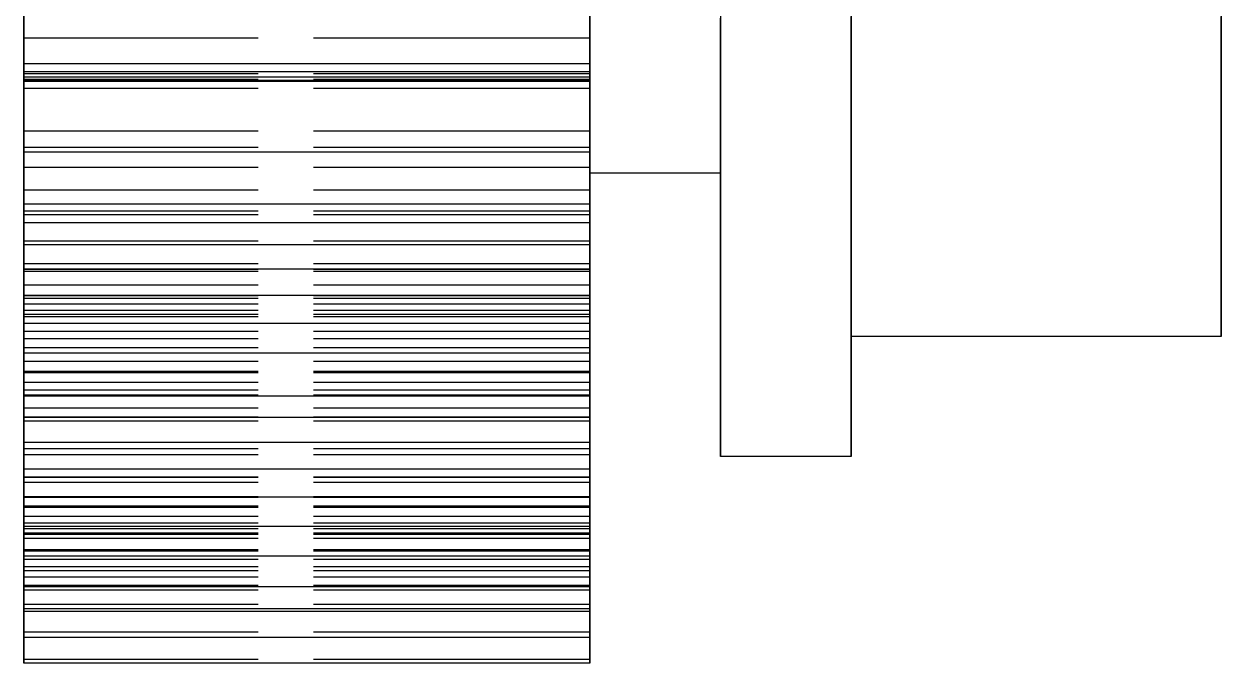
# Model space of a CAD drawing. Header units: millimetres. Extents: x -29 to 156, y -45 to 87.
# Drawn here: x 53 to 58.5, y -4 to -1.07 of the extents above; entities that cross this region are included whole.
import ezdxf

# ---------------------------------------------------------------- set-up
doc = ezdxf.new("R2010")
doc.units = ezdxf.units.MM
doc.linetypes.add('DASHED', pattern=[1.524, 1.27, -0.254])
doc.layers.add('HIDDEN', color=8, linetype='DASHED')
doc.layers.add('VISIBLE', color=7, linetype='CONTINUOUS')

msp = doc.modelspace()

# ---------------------------------------------------------------- linework, layer by layer
at = {"layer": 'HIDDEN'}
for points in [[(52.99933, -0.80701), (52.99933, -1.36166)], [(55.59933, -0.80701), (55.59933, -1.36166)], [(55.59933, -1.02778), (55.59933, -1.08333), (55.59933, -1.13889), (55.59933, -1.19444), (55.59933, -1.25), (55.59933, -1.30556), (55.59933, -1.36111), (55.59933, -1.41667), (55.59933, -1.47222), (55.59933, -1.52778), (55.59933, -1.58333), (55.59933, -1.63889), (55.59933, -1.69444), (55.59933, -1.75)], [(55.59933, -1.75), (55.59933, -1.71767), (55.59933, -1.68534), (55.59933, -1.65302), (55.59933, -1.62069), (55.59933, -1.58836), (55.59933, -1.55603), (55.59933, -1.5237), (55.59933, -1.49137), (55.59933, -1.45905), (55.59933, -1.42672), (55.59933, -1.39439), (55.59933, -1.36206), (55.59933, -1.32973), (55.59933, -1.2974), (55.59933, -1.26508), (55.59933, -1.23275), (55.59933, -1.20042), (55.59933, -1.16809), (55.59933, -1.13576), (55.59933, -1.10343), (55.59933, -1.07111), (55.59933, -1.03878)], [(56.19933, -1.01667), (56.19933, -1.11349), (56.19933, -1.21032), (56.19933, -1.30714), (56.19933, -1.40397), (56.19933, -1.50079), (56.19933, -1.59762), (56.19933, -1.69444), (56.19933, -1.79127), (56.19933, -1.8881), (56.19933, -1.98492), (56.19933, -2.08175), (56.19933, -2.17857), (56.19933, -2.2754), (56.19933, -2.37222), (56.19933, -2.46905), (56.19933, -2.56587), (56.19933, -2.6627), (56.19933, -2.75952), (56.19933, -2.85635), (56.19933, -2.95317), (56.19933, -3.05)], [(56.19933, -1.02778), (56.19933, -1.08333), (56.19933, -1.13889), (56.19933, -1.19444), (56.19933, -1.25), (56.19933, -1.30556), (56.19933, -1.36111), (56.19933, -1.41667), (56.19933, -1.47222), (56.19933, -1.52778), (56.19933, -1.58333), (56.19933, -1.63889), (56.19933, -1.69444), (56.19933, -1.75)], [(56.19933, -1.75), (56.19933, -1.71767), (56.19933, -1.68534), (56.19933, -1.65302), (56.19933, -1.62069), (56.19933, -1.58836), (56.19933, -1.55603), (56.19933, -1.5237), (56.19933, -1.49137), (56.19933, -1.45905), (56.19933, -1.42672), (56.19933, -1.39439), (56.19933, -1.36206), (56.19933, -1.32973), (56.19933, -1.2974), (56.19933, -1.26508), (56.19933, -1.23275), (56.19933, -1.20042), (56.19933, -1.16809), (56.19933, -1.13576), (56.19933, -1.10343), (56.19933, -1.07111), (56.19933, -1.03878)], [(56.79933, -0.99206), (56.79933, -1.07143), (56.79933, -1.15079), (56.79933, -1.23016), (56.79933, -1.30952), (56.79933, -1.38889), (56.79933, -1.46825), (56.79933, -1.54762), (56.79933, -1.62698), (56.79933, -1.70635), (56.79933, -1.78571), (56.79933, -1.86508), (56.79933, -1.94444), (56.79933, -2.02381), (56.79933, -2.10317), (56.79933, -2.18254), (56.79933, -2.2619), (56.79933, -2.34127), (56.79933, -2.42063), (56.79933, -2.5)], [(56.79933, -1.01667), (56.79933, -1.11349), (56.79933, -1.21032), (56.79933, -1.30714), (56.79933, -1.40397), (56.79933, -1.50079), (56.79933, -1.59762), (56.79933, -1.69444), (56.79933, -1.79127), (56.79933, -1.8881), (56.79933, -1.98492), (56.79933, -2.08175), (56.79933, -2.17857), (56.79933, -2.2754), (56.79933, -2.37222), (56.79933, -2.46905), (56.79933, -2.56587), (56.79933, -2.6627), (56.79933, -2.75952), (56.79933, -2.85635), (56.79933, -2.95317), (56.79933, -3.05)], [(56.79933, -2.5), (56.79933, -2.46032), (56.79933, -2.42063), (56.79933, -2.38095), (56.79933, -2.34127), (56.79933, -2.30159), (56.79933, -2.2619), (56.79933, -2.22222), (56.79933, -2.18254), (56.79933, -2.14286), (56.79933, -2.10317), (56.79933, -2.06349), (56.79933, -2.02381), (56.79933, -1.98413), (56.79933, -1.94444), (56.79933, -1.90476), (56.79933, -1.86508), (56.79933, -1.8254), (56.79933, -1.78571), (56.79933, -1.74603), (56.79933, -1.70635), (56.79933, -1.66667), (56.79933, -1.62698), (56.79933, -1.5873), (56.79933, -1.54762), (56.79933, -1.50794), (56.79933, -1.46825), (56.79933, -1.42857), (56.79933, -1.38889), (56.79933, -1.34921), (56.79933, -1.30952), (56.79933, -1.26984), (56.79933, -1.23016), (56.79933, -1.19048), (56.79933, -1.15079), (56.79933, -1.11111), (56.79933, -1.07143), (56.79933, -1.03175)], [(58.49933, -0.99206), (58.49933, -1.07143), (58.49933, -1.15079), (58.49933, -1.23016), (58.49933, -1.30952), (58.49933, -1.38889), (58.49933, -1.46825), (58.49933, -1.54762), (58.49933, -1.62698), (58.49933, -1.70635), (58.49933, -1.78571), (58.49933, -1.86508), (58.49933, -1.94444), (58.49933, -2.02381), (58.49933, -2.10317), (58.49933, -2.18254), (58.49933, -2.2619), (58.49933, -2.34127), (58.49933, -2.42063), (58.49933, -2.5)], [(52.99933, -1.13069), (52.99933, -1.29348)], [(52.99933, -1.32918), (52.99933, -1.13069)], [(55.59933, -1.13069), (52.99933, -1.13069)], [(55.59933, -1.13069), (55.59933, -1.29348)], [(55.59933, -1.32918), (55.59933, -1.13069)], [(52.99933, -1.29348), (52.99933, -1.32018)], [(55.59933, -1.29348), (52.99933, -1.29348)], [(55.59933, -1.29348), (55.59933, -1.32018)], [(52.99933, -1.32018), (52.99933, -1.32918)], [(55.59933, -1.32018), (52.99933, -1.32018)], [(52.99933, -1.36166), (52.99933, -1.5577)], [(55.59933, -1.36166), (52.99933, -1.36166)], [(55.59933, -1.32018), (55.59933, -1.32918)], [(55.59933, -1.36166), (55.59933, -1.5577)], [(52.99933, -1.5577), (52.99933, -1.63285)], [(55.59933, -1.5577), (52.99933, -1.5577)], [(55.59933, -1.5577), (55.59933, -1.63285)], [(52.99933, -1.63285), (52.99933, -1.72459)], [(55.59933, -1.63285), (52.99933, -1.63285)], [(55.59933, -1.63285), (55.59933, -1.72459)], [(52.99933, -1.72459), (52.99933, -1.82788)], [(55.59933, -1.72459), (52.99933, -1.72459)], [(55.59933, -1.72459), (55.59933, -1.82788)], [(52.99933, -1.82788), (52.99933, -1.94094)], [(55.59933, -1.82788), (52.99933, -1.82788)], [(55.59933, -1.82788), (55.59933, -1.94094)], [(52.99933, -1.92435), (52.99933, -2.32545)], [(52.99933, -2.20141), (52.99933, -1.92435)], [(55.59933, -1.92435), (52.99933, -1.92435)], [(55.59933, -1.92435), (55.59933, -2.32545)], [(55.59933, -2.20141), (55.59933, -1.92435)], [(52.99933, -1.94094), (52.99933, -2.06274)], [(55.59933, -1.94094), (52.99933, -1.94094)], [(55.59933, -1.94094), (55.59933, -2.06274)], [(52.99933, -2.06274), (52.99933, -2.19252)], [(55.59933, -2.06274), (52.99933, -2.06274)], [(55.59933, -2.06274), (55.59933, -2.19252)], [(52.99933, -2.16561), (52.99933, -2.4774)], [(52.99933, -2.51065), (52.99933, -2.16561)], [(55.59933, -2.16561), (52.99933, -2.16561)], [(52.99933, -2.19252), (52.99933, -2.40987)], [(55.59933, -2.19252), (52.99933, -2.19252)], [(55.59933, -2.16561), (55.59933, -2.4774)], [(55.59933, -2.51065), (55.59933, -2.16561)], [(55.59933, -2.19252), (55.59933, -2.40987)], [(52.99933, -2.26462), (52.99933, -2.20141)], [(55.59933, -2.20141), (52.99933, -2.20141)], [(55.59933, -2.26462), (55.59933, -2.20141)], [(52.99933, -2.31339), (52.99933, -2.26462)], [(55.59933, -2.26462), (52.99933, -2.26462)], [(55.59933, -2.31339), (55.59933, -2.26462)], [(52.99933, -2.35153), (52.99933, -2.31339)], [(55.59933, -2.31339), (52.99933, -2.31339)], [(52.99933, -2.32545), (52.99933, -2.66025)], [(55.59933, -2.32545), (52.99933, -2.32545)], [(52.99933, -2.38008), (52.99933, -2.35153)], [(55.59933, -2.35153), (52.99933, -2.35153)], [(55.59933, -2.35153), (55.59933, -2.31339)], [(55.59933, -2.32545), (55.59933, -2.66025)], [(55.59933, -2.38008), (55.59933, -2.35153)], [(52.99933, -2.39947), (52.99933, -2.38008)], [(55.59933, -2.38008), (52.99933, -2.38008)], [(52.99933, -2.40987), (52.99933, -2.39947)], [(55.59933, -2.39947), (52.99933, -2.39947)], [(55.59933, -2.40987), (52.99933, -2.40987)], [(55.59933, -2.39947), (55.59933, -2.38008)], [(55.59933, -2.40987), (55.59933, -2.39947)], [(52.99933, -2.4774), (52.99933, -2.5524)], [(55.59933, -2.4774), (52.99933, -2.4774)], [(52.99933, -2.77381), (52.99933, -2.51065)], [(55.59933, -2.51065), (52.99933, -2.51065)], [(55.59933, -2.4774), (55.59933, -2.5524)], [(55.59933, -2.77381), (55.59933, -2.51065)], [(52.99933, -2.5524), (52.99933, -2.61454)], [(55.59933, -2.5524), (52.99933, -2.5524)], [(55.59933, -2.5524), (55.59933, -2.61454)], [(52.99933, -2.61454), (52.99933, -2.66714)], [(55.59933, -2.61454), (52.99933, -2.61454)], [(55.59933, -2.61454), (55.59933, -2.66714)], [(52.99933, -2.66025), (52.99933, -2.76877)], [(55.59933, -2.66025), (52.99933, -2.66025)], [(52.99933, -2.66056), (52.99933, -2.82865)], [(52.99933, -3.04361), (52.99933, -2.66056)], [(55.59933, -2.66056), (52.99933, -2.66056)], [(52.99933, -2.66714), (52.99933, -2.71105)], [(55.59933, -2.66714), (52.99933, -2.66714)], [(55.59933, -2.66025), (55.59933, -2.76877)], [(55.59933, -2.66056), (55.59933, -2.82865)], [(55.59933, -3.04361), (55.59933, -2.66056)], [(55.59933, -2.66714), (55.59933, -2.71105)], [(52.99933, -2.71105), (52.99933, -2.74658)], [(55.59933, -2.71105), (52.99933, -2.71105)], [(52.99933, -2.74658), (52.99933, -2.77381)], [(55.59933, -2.74658), (52.99933, -2.74658)], [(55.59933, -2.71105), (55.59933, -2.74658)], [(55.59933, -2.74658), (55.59933, -2.77381)], [(52.99933, -2.76877), (52.99933, -2.88817)], [(55.59933, -2.76877), (52.99933, -2.76877)], [(52.99933, -2.77161), (52.99933, -3.17065)], [(52.99933, -2.86981), (52.99933, -2.77161)], [(55.59933, -2.77161), (52.99933, -2.77161)], [(55.59933, -2.76877), (55.59933, -2.88817)], [(55.59933, -2.77161), (55.59933, -3.17065)], [(55.59933, -2.86981), (55.59933, -2.77161)], [(52.99933, -2.82865), (52.99933, -3.2359)], [(55.59933, -2.82865), (52.99933, -2.82865)], [(55.59933, -2.82865), (55.59933, -3.2359)], [(52.99933, -3.28298), (52.99933, -2.86981)], [(55.59933, -2.86981), (52.99933, -2.86981)], [(52.99933, -2.88817), (52.99933, -3.01487)], [(55.59933, -2.88817), (52.99933, -2.88817)], [(55.59933, -3.28298), (55.59933, -2.86981)], [(55.59933, -2.88817), (55.59933, -3.01487)], [(52.99933, -3.01487), (52.99933, -3.14747)], [(55.59933, -3.01487), (52.99933, -3.01487)], [(55.59933, -3.01487), (55.59933, -3.14747)], [(52.99933, -3.14502), (52.99933, -3.04361)], [(55.59933, -3.04361), (52.99933, -3.04361)], [(55.59933, -3.14502), (55.59933, -3.04361)], [(52.99933, -3.23882), (52.99933, -3.14502)], [(55.59933, -3.14502), (52.99933, -3.14502)], [(52.99933, -3.14747), (52.99933, -3.28508)], [(55.59933, -3.14747), (52.99933, -3.14747)], [(52.99933, -3.17065), (52.99933, -3.27908)], [(55.59933, -3.17065), (52.99933, -3.17065)], [(55.59933, -3.23882), (55.59933, -3.14502)], [(55.59933, -3.14747), (55.59933, -3.28508)], [(55.59933, -3.17065), (55.59933, -3.27908)], [(52.99933, -3.2359), (52.99933, -3.35631)], [(55.59933, -3.2359), (52.99933, -3.2359)], [(52.99933, -3.32672), (52.99933, -3.23882)], [(55.59933, -3.23882), (52.99933, -3.23882)], [(55.59933, -3.2359), (55.59933, -3.35631)], [(55.59933, -3.32672), (55.59933, -3.23882)], [(52.99933, -3.27908), (52.99933, -3.38205)], [(55.59933, -3.27908), (52.99933, -3.27908)], [(52.99933, -3.40251), (52.99933, -3.28298)], [(55.59933, -3.28298), (52.99933, -3.28298)], [(52.99933, -3.28508), (52.99933, -3.42698)], [(55.59933, -3.28508), (52.99933, -3.28508)], [(55.59933, -3.27908), (55.59933, -3.38205)], [(55.59933, -3.40251), (55.59933, -3.28298)], [(55.59933, -3.28508), (55.59933, -3.42698)], [(52.99933, -3.409), (52.99933, -3.32672)], [(55.59933, -3.32672), (52.99933, -3.32672)], [(55.59933, -3.409), (55.59933, -3.32672)], [(52.99933, -3.35631), (52.99933, -3.47971)], [(55.59933, -3.35631), (52.99933, -3.35631)], [(52.99933, -3.38205), (52.99933, -3.48062)], [(55.59933, -3.38205), (52.99933, -3.38205)], [(52.99933, -3.52277), (52.99933, -3.40251)], [(55.59933, -3.40251), (52.99933, -3.40251)], [(52.99933, -3.48562), (52.99933, -3.409)], [(55.59933, -3.409), (52.99933, -3.409)], [(55.59933, -3.35631), (55.59933, -3.47971)], [(55.59933, -3.38205), (55.59933, -3.48062)], [(55.59933, -3.52277), (55.59933, -3.40251)], [(55.59933, -3.48562), (55.59933, -3.409)], [(52.99933, -3.42698), (52.99933, -3.55642)], [(55.59933, -3.42698), (52.99933, -3.42698)], [(55.59933, -3.42698), (55.59933, -3.55642)], [(52.99933, -3.47971), (52.99933, -3.60472)], [(55.59933, -3.47971), (52.99933, -3.47971)], [(52.99933, -3.48062), (52.99933, -3.57485)], [(55.59933, -3.48062), (52.99933, -3.48062)], [(52.99933, -3.55642), (52.99933, -3.48562)], [(55.59933, -3.48562), (52.99933, -3.48562)], [(55.59933, -3.47971), (55.59933, -3.60472)], [(55.59933, -3.48062), (55.59933, -3.57485)], [(55.59933, -3.55642), (55.59933, -3.48562)], [(52.99933, -3.64302), (52.99933, -3.52277)], [(55.59933, -3.52277), (52.99933, -3.52277)], [(55.59933, -3.55642), (52.99933, -3.55642)], [(52.99933, -3.57485), (52.99933, -3.66458)], [(55.59933, -3.57485), (52.99933, -3.57485)], [(55.59933, -3.64302), (55.59933, -3.52277)], [(55.59933, -3.57485), (55.59933, -3.66458)], [(52.99933, -3.60472), (52.99933, -3.73061)], [(55.59933, -3.60472), (52.99933, -3.60472)], [(55.59933, -3.60472), (55.59933, -3.73061)], [(52.99933, -3.74957), (52.99933, -3.64302)], [(55.59933, -3.64302), (52.99933, -3.64302)], [(52.99933, -3.66458), (52.99933, -3.74957)], [(55.59933, -3.66458), (52.99933, -3.66458)], [(55.59933, -3.74957), (55.59933, -3.64302)], [(55.59933, -3.66458), (55.59933, -3.74957)], [(52.99933, -3.73061), (52.99933, -3.85677)], [(55.59933, -3.73061), (52.99933, -3.73061)], [(55.59933, -3.73061), (55.59933, -3.85677)], [(52.99933, -3.85677), (52.99933, -3.98269)], [(55.59933, -3.85677), (52.99933, -3.85677)], [(55.59933, -3.85677), (55.59933, -3.98269)], [(52.99933, -3.98269), (52.99933, -3.99858)], [(55.59933, -3.98269), (52.99933, -3.98269)], [(55.59933, -3.98269), (55.59933, -3.99858)]]:
    msp.add_lwpolyline(points, dxfattribs=at)
at = {"layer": 'VISIBLE'}
for points in [[(52.99933, -1.24866), (52.99933, -0.99352)], [(55.59933, -1.24866), (55.59933, -0.99352)], [(58.49933, -2.5), (58.49933, -2.46032), (58.49933, -2.42063), (58.49933, -2.38095), (58.49933, -2.34127), (58.49933, -2.30159), (58.49933, -2.2619), (58.49933, -2.22222), (58.49933, -2.18254), (58.49933, -2.14286), (58.49933, -2.10317), (58.49933, -2.06349), (58.49933, -2.02381), (58.49933, -1.98413), (58.49933, -1.94444), (58.49933, -1.90476), (58.49933, -1.86508), (58.49933, -1.8254), (58.49933, -1.78571), (58.49933, -1.74603), (58.49933, -1.70635), (58.49933, -1.66667), (58.49933, -1.62698), (58.49933, -1.5873), (58.49933, -1.54762), (58.49933, -1.50794), (58.49933, -1.46825), (58.49933, -1.42857), (58.49933, -1.38889), (58.49933, -1.34921), (58.49933, -1.30952), (58.49933, -1.26984), (58.49933, -1.23016), (58.49933, -1.19048), (58.49933, -1.15079), (58.49933, -1.11111), (58.49933, -1.07143), (58.49933, -1.03175)], [(56.19933, -3.05), (56.19933, -3.00159), (56.19933, -2.95317), (56.19933, -2.90476), (56.19933, -2.85635), (56.19933, -2.80794), (56.19933, -2.75952), (56.19933, -2.71111), (56.19933, -2.6627), (56.19933, -2.61429), (56.19933, -2.56587), (56.19933, -2.51746), (56.19933, -2.46905), (56.19933, -2.42063), (56.19933, -2.37222), (56.19933, -2.32381), (56.19933, -2.2754), (56.19933, -2.22698), (56.19933, -2.17857), (56.19933, -2.13016), (56.19933, -2.08175), (56.19933, -2.03333), (56.19933, -1.98492), (56.19933, -1.93651), (56.19933, -1.8881), (56.19933, -1.83968), (56.19933, -1.79127), (56.19933, -1.74286), (56.19933, -1.69444), (56.19933, -1.64603), (56.19933, -1.59762), (56.19933, -1.54921), (56.19933, -1.50079), (56.19933, -1.45238), (56.19933, -1.40397), (56.19933, -1.35556), (56.19933, -1.30714), (56.19933, -1.25873), (56.19933, -1.21032), (56.19933, -1.1619), (56.19933, -1.11349), (56.19933, -1.06508)], [(56.79933, -3.05), (56.79933, -3.00159), (56.79933, -2.95317), (56.79933, -2.90476), (56.79933, -2.85635), (56.79933, -2.80794), (56.79933, -2.75952), (56.79933, -2.71111), (56.79933, -2.6627), (56.79933, -2.61429), (56.79933, -2.56587), (56.79933, -2.51746), (56.79933, -2.46905), (56.79933, -2.42063), (56.79933, -2.37222), (56.79933, -2.32381), (56.79933, -2.2754), (56.79933, -2.22698), (56.79933, -2.17857), (56.79933, -2.13016), (56.79933, -2.08175), (56.79933, -2.03333), (56.79933, -1.98492), (56.79933, -1.93651), (56.79933, -1.8881), (56.79933, -1.83968), (56.79933, -1.79127), (56.79933, -1.74286), (56.79933, -1.69444), (56.79933, -1.64603), (56.79933, -1.59762), (56.79933, -1.54921), (56.79933, -1.50079), (56.79933, -1.45238), (56.79933, -1.40397), (56.79933, -1.35556), (56.79933, -1.30714), (56.79933, -1.25873), (56.79933, -1.21032), (56.79933, -1.1619), (56.79933, -1.11349), (56.79933, -1.06508)], [(52.99933, -1.28458), (52.99933, -1.24866)], [(55.59933, -1.24866), (52.99933, -1.24866)], [(55.59933, -1.28458), (55.59933, -1.24866)], [(52.99933, -1.31029), (52.99933, -1.28458)], [(55.59933, -1.28458), (52.99933, -1.28458)], [(52.99933, -1.3254), (52.99933, -1.31029)], [(55.59933, -1.31029), (52.99933, -1.31029)], [(55.59933, -1.31029), (55.59933, -1.28458)], [(55.59933, -1.3254), (55.59933, -1.31029)], [(52.99933, -1.32918), (52.99933, -1.3254)], [(55.59933, -1.3254), (52.99933, -1.3254)], [(52.99933, -1.65424), (52.99933, -1.32918)], [(55.59933, -1.32918), (52.99933, -1.32918)], [(55.59933, -1.32918), (55.59933, -1.3254)], [(55.59933, -1.65424), (55.59933, -1.32918)], [(52.99933, -1.8924), (52.99933, -1.65424)], [(55.59933, -1.65424), (52.99933, -1.65424)], [(55.59933, -1.8924), (55.59933, -1.65424)], [(56.19933, -1.75), (55.59933, -1.75)], [(52.99933, -1.97824), (52.99933, -1.8924)], [(55.59933, -1.8924), (52.99933, -1.8924)], [(55.59933, -1.97824), (55.59933, -1.8924)], [(52.99933, -2.07944), (52.99933, -1.97824)], [(55.59933, -1.97824), (52.99933, -1.97824)], [(55.59933, -2.07944), (55.59933, -1.97824)], [(52.99933, -2.19124), (52.99933, -2.07944)], [(55.59933, -2.07944), (52.99933, -2.07944)], [(55.59933, -2.19124), (55.59933, -2.07944)], [(52.99933, -2.31196), (52.99933, -2.19124)], [(55.59933, -2.19124), (52.99933, -2.19124)], [(55.59933, -2.31196), (55.59933, -2.19124)], [(52.99933, -2.44055), (52.99933, -2.31196)], [(55.59933, -2.31196), (52.99933, -2.31196)], [(55.59933, -2.44055), (55.59933, -2.31196)], [(52.99933, -2.57628), (52.99933, -2.44055)], [(55.59933, -2.44055), (52.99933, -2.44055)], [(55.59933, -2.57628), (55.59933, -2.44055)], [(58.49933, -2.5), (56.79933, -2.5)], [(52.99933, -2.77381), (52.99933, -2.57628)], [(55.59933, -2.57628), (52.99933, -2.57628)], [(55.59933, -2.77381), (55.59933, -2.57628)], [(52.99933, -2.87212), (52.99933, -2.77381)], [(55.59933, -2.77381), (52.99933, -2.77381)], [(55.59933, -2.87212), (55.59933, -2.77381)], [(52.99933, -2.98609), (52.99933, -2.87212)], [(55.59933, -2.87212), (52.99933, -2.87212)], [(55.59933, -2.98609), (55.59933, -2.87212)], [(52.99933, -3.10899), (52.99933, -2.98609)], [(55.59933, -2.98609), (52.99933, -2.98609)], [(55.59933, -3.10899), (55.59933, -2.98609)], [(56.79933, -3.05), (56.19933, -3.05)], [(52.99933, -3.23777), (52.99933, -3.10899)], [(55.59933, -3.10899), (52.99933, -3.10899)], [(55.59933, -3.23777), (55.59933, -3.10899)], [(52.99933, -3.37119), (52.99933, -3.23777)], [(55.59933, -3.23777), (52.99933, -3.23777)], [(55.59933, -3.37119), (55.59933, -3.23777)], [(52.99933, -3.50842), (52.99933, -3.37119)], [(55.59933, -3.37119), (52.99933, -3.37119)], [(55.59933, -3.50842), (55.59933, -3.37119)], [(52.99933, -3.64877), (52.99933, -3.50842)], [(55.59933, -3.50842), (52.99933, -3.50842)], [(55.59933, -3.64877), (55.59933, -3.50842)], [(52.99933, -3.74957), (52.99933, -3.64877)], [(55.59933, -3.64877), (52.99933, -3.64877)], [(55.59933, -3.74957), (55.59933, -3.64877)], [(52.99933, -3.76272), (52.99933, -3.74957)], [(55.59933, -3.74957), (52.99933, -3.74957)], [(52.99933, -3.8814), (52.99933, -3.76272)], [(55.59933, -3.76272), (52.99933, -3.76272)], [(55.59933, -3.76272), (55.59933, -3.74957)], [(55.59933, -3.8814), (55.59933, -3.76272)], [(52.99933, -3.99858), (52.99933, -3.8814)], [(55.59933, -3.8814), (52.99933, -3.8814)], [(55.59933, -3.99858), (55.59933, -3.8814)], [(55.59933, -3.99858), (52.99933, -3.99858)]]:
    msp.add_lwpolyline(points, dxfattribs=at)

doc.saveas('drawing.dxf')
